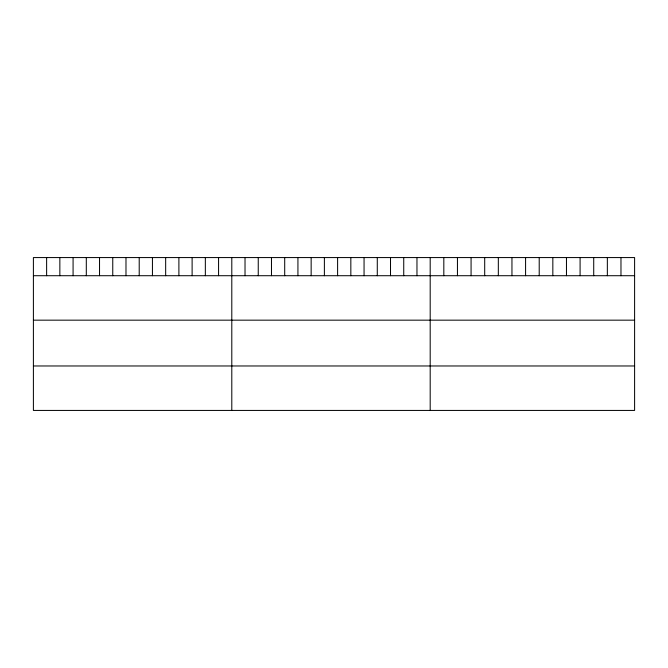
<?xml version="1.0" encoding="UTF-8"?>
<svg xmlns="http://www.w3.org/2000/svg" width="668" height="668" viewBox="0 0 668 668"><rect width="100%" height="100%" fill="white"/><g stroke="black" fill="none" stroke-linecap="round" stroke-linejoin="round"><path stroke-width="1" d="M634.6 275.709L634.6 410.428L33.4 410.428L33.4 257.572L634.6 257.572L634.6 275.709L33.4 275.709M33.4 320.164L634.6 320.164M33.4 365.972L634.6 365.972M620.973 257.572L620.973 275.709M607.346 257.572L607.346 275.709M593.718 257.572L593.718 275.709M580.091 257.572L580.091 275.709M566.464 257.572L566.464 275.709M552.837 257.572L552.837 275.709M539.21 257.572L539.21 275.709M525.582 257.572L525.582 275.709M511.955 257.572L511.955 275.709M498.328 257.572L498.328 275.709M484.701 257.572L484.701 275.709M471.074 257.572L471.074 275.709M457.446 257.572L457.446 275.709M443.819 257.572L443.819 275.709M430.192 257.572L430.192 410.428M416.966 257.572L416.966 275.709M403.739 257.572L403.739 275.709M390.513 257.572L390.513 275.709M377.286 257.572L377.286 275.709M364.06 257.572L364.06 275.709M350.834 257.572L350.834 275.709M337.607 257.572L337.607 275.709M324.381 257.572L324.381 275.709M311.154 257.572L311.154 275.709M297.928 257.572L297.928 275.709M284.702 257.572L284.702 275.709M271.475 257.572L271.475 275.709M258.249 257.572L258.249 275.709M245.022 257.572L245.022 275.709M231.796 257.572L231.796 410.428M218.57 257.572L218.57 275.709M205.343 257.572L205.343 275.709M192.117 257.572L192.117 275.709M178.89 257.572L178.89 275.709M165.664 257.572L165.664 275.709M152.438 257.572L152.438 275.709M139.211 257.572L139.211 275.709M125.985 257.572L125.985 275.709M112.758 257.572L112.758 275.709M99.532 257.572L99.532 275.709M86.306 257.572L86.306 275.709M73.079 257.572L73.079 275.709M59.853 257.572L59.853 275.709M46.626 257.572L46.626 275.709"/></g></svg>
